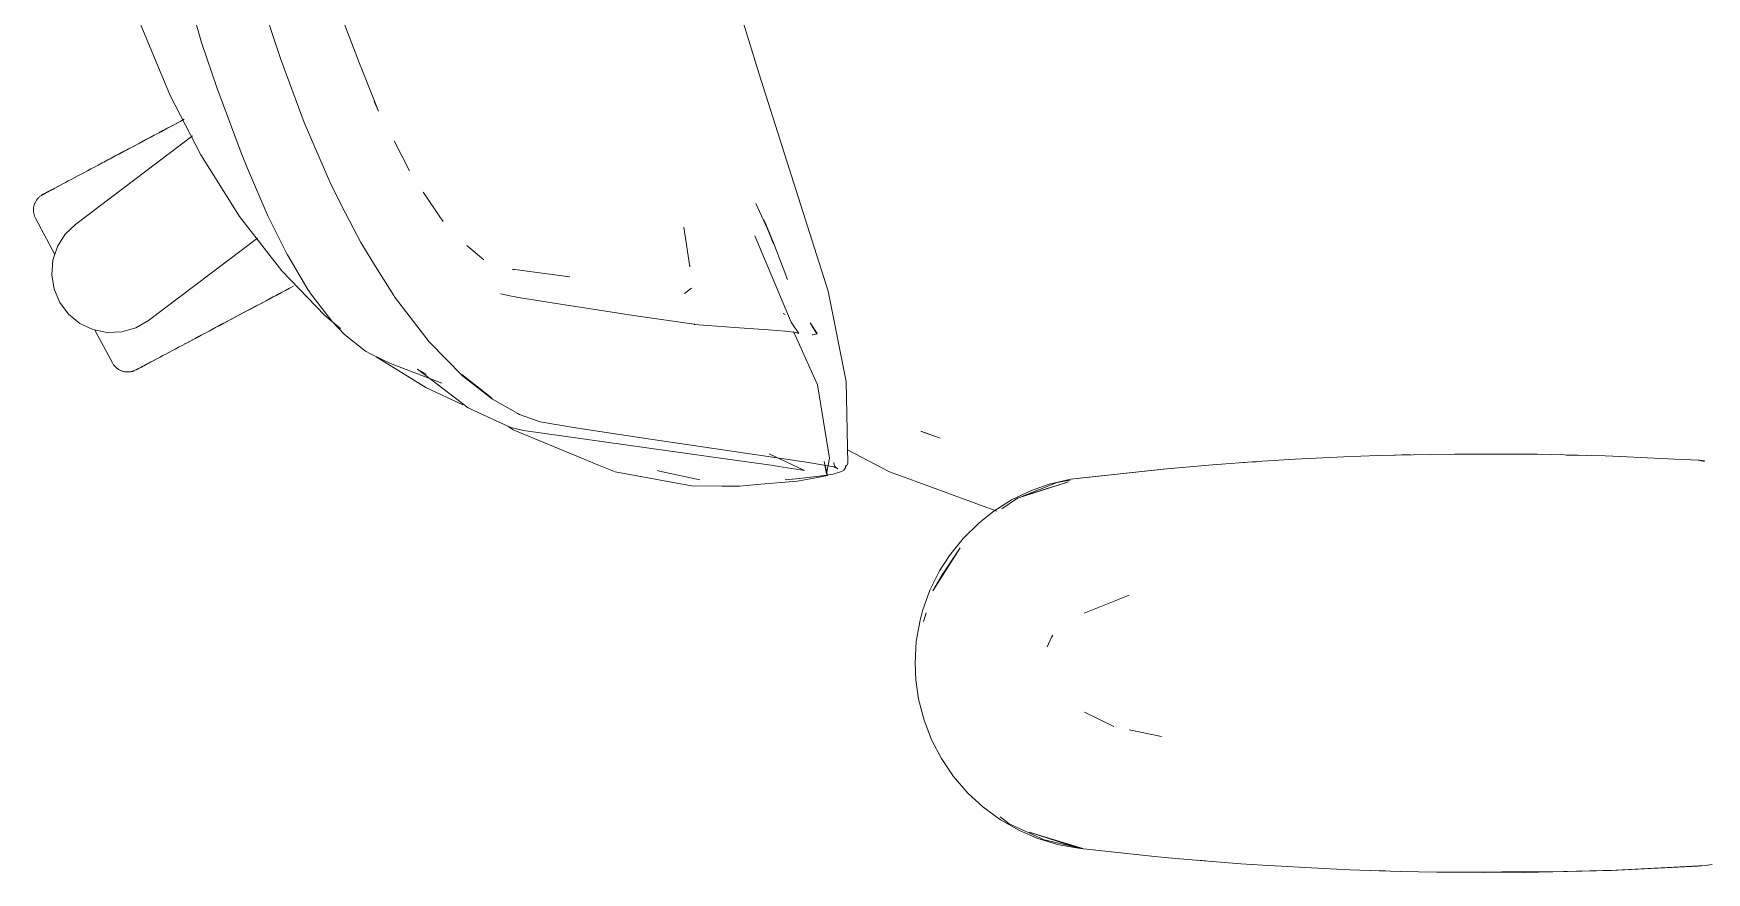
# Model space of a CAD drawing. Header units: millimetres. Extents: x 155927 to 317870, y -36033 to 97293.
# Drawn here: x 171686.8 to 172074.5, y 10100.7 to 10295 of the extents above; entities that cross this region are included whole.
import ezdxf

# ---------------------------------------------------------------- set-up
doc = ezdxf.new("R2010")
doc.units = ezdxf.units.MM
doc.header["$MEASUREMENT"] = 0
doc.layers.add('G-IMPT', color=8, linetype='CONTINUOUS', lineweight=9)
doc.layers.add('I-FURN', color=8, linetype='CONTINUOUS', lineweight=9)

msp = doc.modelspace()

# ---------------------------------------------------------------- linework, layer by layer
at = {"layer": 'G-IMPT'}
for p, q in [((171725.76, 10292.91), (171716.81, 10323.74)), ((171845.77, 10315.55), (171854.95, 10285.58)), ((171755.65, 10305.52), (171762.36, 10288.07)), ((171744.06, 10289.26), (171739.05, 10304.18)), ((171710.96, 10298.66), (171718.48, 10280.69)), ((171725.76, 10292.91), (171726.95, 10289.31)), ((171729.29, 10282.49), (171726.95, 10289.31)), ((171744.06, 10289.26), (171749.52, 10274.38)), ((171762.36, 10288.07), (171763.03, 10286.34)), ((171763.03, 10286.34), (171766.75, 10277.02)), ((171854.95, 10285.58), (171870.94, 10235.33)), ((171729.29, 10282.49), (171734.89, 10267.41)), ((171718.48, 10280.69), (171725.57, 10266.91)), ((171766.75, 10277.02), (171765.75, 10279.26)), ((171749.52, 10274.38), (171755.7, 10260.16)), ((171773.92, 10263.18), (171770.38, 10270.15)), ((171725.57, 10266.91), (171734.55, 10252.62)), ((171736.37, 10263.73), (171734.89, 10267.41)), ((171741.14, 10252.77), (171736.37, 10263.73)), ((171759.09, 10253.43), (171755.7, 10260.16)), ((171777.45, 10257.71), (171777.06, 10258.29)), ((171780.95, 10252.58), (171777.45, 10257.71)), ((171857.24, 10248.9), (171854.19, 10255.61)), ((171734.55, 10252.62), (171744.35, 10240.02)), ((171741.14, 10252.77), (171741.36, 10252.33)), ((171745.36, 10244.32), (171741.36, 10252.33)), ((171759.09, 10253.43), (171762.66, 10246.64)), ((171780.95, 10252.58), (171781.7, 10251.47)), ((171858.27, 10246.31), (171856.07, 10251.87)), ((171858.26, 10246.52), (171856.25, 10251.42)), ((171856.25, 10251.42), (171858.27, 10246.31)), ((171838.91, 10240.99), (171837.51, 10250.15)), ((171862.4, 10228.18), (171853.97, 10248.16)), ((171745.36, 10244.32), (171745.67, 10243.72)), ((171745.67, 10243.72), (171750.4, 10235.72)), ((171766.42, 10240.41), (171762.66, 10246.64)), ((171787.22, 10245.94), (171791.13, 10242.6)), ((171858.26, 10246.52), (171861.52, 10238.05)), ((171754.31, 10229.72), (171744.35, 10240.02)), ((171766.42, 10240.41), (171770.31, 10234.31)), ((171811.08, 10238.66), (171797.72, 10240.44)), ((171797.72, 10240.44), (171798.19, 10240.3)), ((171838.91, 10240.99), (171838.87, 10241.34)), ((171751.27, 10234.43), (171750.4, 10235.72)), ((171839.26, 10236.04), (171837.62, 10234.76)), ((171875.14, 10214.38), (171870.94, 10235.33)), ((171755.98, 10228.3), (171751.27, 10234.43)), ((171770.31, 10234.31), (171770.47, 10234.06)), ((171778.5, 10223.62), (171770.47, 10234.06)), ((171795.04, 10234.74), (171797.2, 10234.28)), ((171797.2, 10234.28), (171799.19, 10233.86)), ((171799.65, 10233.79), (171799.19, 10233.86)), ((171811.38, 10231.98), (171799.65, 10233.79)), ((171811.38, 10231.98), (171811.99, 10231.89)), ((171812.5, 10231.81), (171811.99, 10231.89)), ((171825.85, 10229.69), (171812.5, 10231.81)), ((171754.31, 10229.72), (171757.98, 10226.72)), ((171758.88, 10225.28), (171755.98, 10228.3)), ((171825.85, 10229.69), (171839.92, 10227.66)), ((171840, 10227.65), (171839.92, 10227.66)), ((171840, 10227.65), (171848.25, 10227.03)), ((171860.95, 10229.9), (171860.51, 10230.17)), ((171864.16, 10225.51), (171862.4, 10228.18)), ((171868.37, 10225.51), (171866.78, 10227.97)), ((171866.78, 10227.97), (171868.3, 10225.49)), ((171868.3, 10225.49), (171866.82, 10227.96)), ((171763.74, 10221.42), (171758.88, 10225.28)), ((171778.5, 10223.62), (171786.23, 10215.72)), ((171848.25, 10227.03), (171849.23, 10226.96)), ((171849.23, 10226.96), (171857.09, 10226.4)), ((171857.09, 10226.4), (171860.97, 10226.1)), ((171861.05, 10226.1), (171860.97, 10226.1)), ((171861.05, 10226.1), (171863.43, 10225.8)), ((171868.51, 10213.68), (171862.9, 10226.03)), ((171863.44, 10225.8), (171863.43, 10225.8)), ((171863.44, 10225.8), (171864.16, 10225.51)), ((171867.27, 10225.19), (171867.43, 10225.21)), ((171867.43, 10225.21), (171868.3, 10225.49)), ((171868.37, 10225.51), (171868.3, 10225.49)), ((171763.74, 10221.42), (171764.88, 10220.8)), ((171764.88, 10220.8), (171767.31, 10219.63)), ((171777.68, 10212.99), (171766.23, 10220.11)), ((171767.31, 10219.63), (171769.54, 10218.56)), ((171781.45, 10214.05), (171769.54, 10218.56)), ((171775.79, 10217.28), (171777.82, 10216.12)), ((171775.79, 10217.28), (171787.5, 10208.34)), ((171786.02, 10216.03), (171792.97, 10210.63)), ((171786.02, 10216.03), (171789.59, 10213.22)), ((171793.2, 10210.3), (171786.23, 10215.72)), ((171786.31, 10209.01), (171777.68, 10212.99)), ((171792.97, 10210.63), (171789.59, 10213.22)), ((171868.51, 10213.68), (171871.22, 10196.63)), ((171875.14, 10214.38), (171875.52, 10195.39)), ((171794.02, 10205.3), (171787.5, 10208.34)), ((171793.2, 10210.3), (171799.03, 10207.01)), ((171794.02, 10205.3), (171797.38, 10203.73)), ((171799.03, 10207.01), (171799.45, 10206.8)), ((171804.24, 10205.05), (171799.45, 10206.8)), ((171804.24, 10205.05), (171811.91, 10203.75)), ((171796.77, 10204.02), (171797.94, 10203.25)), ((171800.37, 10203.09), (171797.38, 10203.73)), ((171797.94, 10203.25), (171814.39, 10196.45)), ((171847.59, 10196.41), (171800.37, 10203.09)), ((171827.68, 10201.35), (171811.91, 10203.75)), ((171858.56, 10196.8), (171827.68, 10201.35)), ((171892.4, 10202.92), (171896.86, 10201.29)), ((171892.4, 10202.92), (171892.98, 10202.66)), ((171896.86, 10201.29), (171892.98, 10202.66)), ((171814.39, 10196.45), (171817.76, 10195.06)), ((171847.59, 10196.41), (171858.25, 10194.97)), ((171865.44, 10193.78), (171857.31, 10197.64)), ((171866.41, 10195.69), (171858.56, 10196.8)), ((171870.54, 10193.05), (171871.22, 10196.63)), ((171875.46, 10198.58), (171883.36, 10194.44)), ((171970.26, 10195.85), (171979.13, 10196.41)), ((171990.44, 10196.95), (171979.13, 10196.41)), ((171990.44, 10196.95), (171998.31, 10197.25)), ((172010.62, 10197.54), (171998.31, 10197.25)), ((172002.19, 10197.33), (172003.84, 10197.41)), ((172003.84, 10197.41), (172005.92, 10197.41)), ((172010.62, 10197.54), (172016.09, 10197.61)), ((172030.81, 10197.62), (172016.09, 10197.61)), ((172035.32, 10197.57), (172030.81, 10197.62)), ((172035.32, 10197.57), (172050.99, 10197.19)), ((172042.04, 10197.39), (172044.26, 10197.39)), ((172046.94, 10197.28), (172044.26, 10197.39)), ((172050.99, 10197.19), (172054.53, 10197.07)), ((172067.09, 10196.45), (172054.53, 10197.07)), ((172067.09, 10196.45), (172072.76, 10196.17)), ((171821.62, 10193.46), (171817.76, 10195.06)), ((171839.31, 10190.23), (171821.62, 10193.46)), ((171831.87, 10193.68), (171831.3, 10193.83)), ((171841.18, 10191.64), (171831.87, 10193.68)), ((171859.55, 10194.76), (171858.25, 10194.97)), ((171859.55, 10194.76), (171864.57, 10193.92)), ((171865.44, 10193.78), (171864.57, 10193.92)), ((171872.68, 10194.58), (171866.41, 10195.69)), ((171868.86, 10192.46), (171868.25, 10192.38)), ((171868.45, 10192.2), (171870.77, 10192.64)), ((171868.86, 10192.46), (171872.14, 10192.99)), ((171870.05, 10195.92), (171870.54, 10193.05)), ((171870.05, 10195.92), (171870.77, 10192.64)), ((171872.06, 10194.75), (171872.68, 10194.58)), ((171872.06, 10194.75), (171873.15, 10194.19)), ((171874, 10193.54), (171872.14, 10192.99)), ((171872.25, 10195.62), (171872.33, 10195.12)), ((171872.65, 10194.58), (171872.33, 10195.12)), ((171872.65, 10194.58), (171873.15, 10194.19)), ((171874, 10193.54), (171874.54, 10193.86)), ((171874.54, 10193.86), (171874.92, 10194.36)), ((171875.52, 10195.39), (171874.92, 10194.36)), ((171875.04, 10194.98), (171874.92, 10194.36)), ((171874.92, 10194.36), (171874.94, 10194.43)), ((171875.04, 10194.98), (171874.94, 10194.43)), ((171883.36, 10194.44), (171885.12, 10193.52)), ((171891.09, 10191.33), (171885.12, 10193.52)), ((171927.14, 10191.79), (171950.09, 10194.24)), ((171927.14, 10191.79), (171948.57, 10194.14)), ((171950.09, 10194.24), (171929.95, 10192.12)), ((171948.57, 10194.14), (171959.97, 10195.12)), ((171970.26, 10195.85), (171959.97, 10195.12)), ((171968.22, 10195.72), (171966.8, 10195.58)), ((171968.22, 10195.72), (171970.12, 10195.81)), ((172074.01, 10195.89), (172072.53, 10196.17)), ((172072.76, 10196.17), (172074.01, 10196.01)), ((171839.31, 10190.23), (171846.28, 10190.2)), ((171846.28, 10190.2), (171850.45, 10190.2)), ((171854.41, 10190.54), (171850.45, 10190.2)), ((171863.73, 10191.34), (171854.41, 10190.54)), ((171863.56, 10191.86), (171860.97, 10191.65)), ((171868.25, 10192.38), (171863.56, 10191.86)), ((171863.73, 10191.34), (171864.2, 10191.39)), ((171864.2, 10191.39), (171868.45, 10192.2)), ((171910.03, 10184.38), (171891.09, 10191.33)), ((171913.46, 10186.99), (171918.04, 10189.18)), ((171914.78, 10187.39), (171926.64, 10191.2)), ((171924.01, 10190.99), (171915.82, 10187.79)), ((171917.49, 10188.29), (171926.64, 10191.2)), ((171918.04, 10189.18), (171922.18, 10190.63)), ((171927.14, 10191.79), (171922.18, 10190.63)), ((171927.06, 10191.57), (171924.01, 10190.99)), ((171927.14, 10191.79), (171929.95, 10192.12)), ((171913.46, 10186.99), (171909.14, 10184.26)), ((171914.78, 10187.39), (171911.21, 10184.96)), ((171914.78, 10187.39), (171917.49, 10188.29)), ((171902.22, 10178.09), (171905.83, 10181.64)), ((171905.83, 10181.64), (171909.14, 10184.26)), ((171902.22, 10178.09), (171899.03, 10174.12)), ((171895.17, 10165.96), (171901.5, 10175.91)), ((171896.77, 10170.57), (171899.03, 10174.12)), ((171897.33, 10169.64), (171901.5, 10175.91)), ((171894.53, 10166.06), (171896.77, 10170.57)), ((171895.17, 10165.96), (171897.33, 10169.64)), ((171894.53, 10166.06), (171892.82, 10161.29)), ((171940.66, 10164.89), (171930.23, 10160.74)), ((171891.37, 10154.21), (171892.25, 10159.16)), ((171892.25, 10159.16), (171892.82, 10161.29)), ((171893.62, 10160.85), (171893, 10158.82)), ((171891.08, 10149.17), (171891.37, 10154.21)), ((171921.69, 10152.99), (171922.71, 10155.22)), ((171922.71, 10155.22), (171923, 10155.67)), ((171891.08, 10149.17), (171891.25, 10145.32)), ((171891.9, 10140.81), (171891.25, 10145.32)), ((171891.9, 10140.81), (171893.16, 10135.94)), ((171894.99, 10131.23), (171893.16, 10135.94)), ((171930.32, 10137.79), (171937.11, 10134.52)), ((171897.18, 10127.07), (171894.99, 10131.23)), ((171948.16, 10132.19), (171940.72, 10133.76)), ((171897.18, 10127.07), (171900.01, 10122.9)), ((171900.01, 10122.9), (171903.33, 10119.06)), ((171906.77, 10115.9), (171903.33, 10119.06)), ((171906.77, 10115.9), (171910.85, 10112.9)), ((171910.81, 10113.59), (171912.92, 10112)), ((171915.3, 10110.39), (171910.85, 10112.9)), ((171920.98, 10108.26), (171912.92, 10112)), ((171915.3, 10110.39), (171919.53, 10108.58)), ((171929.95, 10106.22), (171917.49, 10110.05)), ((171917.49, 10110.05), (171926.64, 10107.13)), ((171919.53, 10108.58), (171924.4, 10107.11)), ((171920.98, 10108.26), (171929.39, 10106.35)), ((171929.44, 10106.22), (171924.4, 10107.11)), ((171929.95, 10106.22), (171926.64, 10107.13)), ((171947.37, 10104.31), (171929.44, 10106.22)), ((171951.5, 10103.97), (171947.37, 10104.31)), ((171966.55, 10102.72), (171951.5, 10103.97)), ((171958.37, 10103.37), (171956.69, 10103.54)), ((171966.55, 10102.72), (171971.64, 10102.39)), ((171971.64, 10102.39), (171985.78, 10101.58)), ((171991.8, 10101.33), (171985.78, 10101.58)), ((171991.8, 10101.33), (172003.56, 10100.94)), ((171996.69, 10101.19), (171998.62, 10101.08)), ((171998.62, 10101.08), (172000.12, 10101.06)), ((172011.98, 10100.77), (172003.56, 10100.94)), ((172011.98, 10100.77), (172042, 10100.89)), ((172011.98, 10100.77), (172032.17, 10100.73)), ((172011.98, 10100.77), (172022.78, 10100.69)), ((172042, 10100.89), (172022.78, 10100.69)), ((172032.17, 10100.73), (172053.56, 10101.23)), ((172032.17, 10100.73), (172052.35, 10101.19)), ((172032.17, 10100.73), (172042, 10100.89)), ((172032.17, 10100.77), (172034.2, 10100.75)), ((172034.2, 10100.75), (172036.41, 10100.83)), ((172042, 10100.89), (172053.56, 10101.23)), ((172052.35, 10101.19), (172074.14, 10102.28)), ((172052.35, 10101.19), (172072.53, 10102.17)), ((172053.56, 10101.23), (172052.35, 10101.19)), ((172053.56, 10101.23), (172074.14, 10102.28)), ((172074.14, 10102.28), (172072.53, 10102.17)), ((172074.14, 10102.28), (172075.78, 10102.53))]:
    msp.add_line(p, q, dxfattribs=at)
at = {"layer": 'I-FURN'}
for p, q in [((171719.33, 10273.87), (171718.34, 10273.34)), ((171718.8, 10273.59), (171719.78, 10274.11)), ((171720.31, 10274.39), (171719.33, 10273.87)), ((171719.78, 10274.11), (171720.75, 10274.63)), ((171721.28, 10274.9), (171720.31, 10274.39)), ((171720.75, 10274.63), (171721.72, 10275.14)), ((171696.58, 10250.89), (171723.64, 10271.28)), ((171712.33, 10270.15), (171711.33, 10269.61)), ((171711.79, 10269.86), (171712.79, 10270.39)), ((171713.33, 10270.68), (171712.33, 10270.15)), ((171712.79, 10270.39), (171713.8, 10270.93)), ((171714.34, 10271.22), (171713.33, 10270.68)), ((171713.8, 10270.93), (171714.8, 10271.46)), ((171715.35, 10271.75), (171714.34, 10271.22)), ((171714.8, 10271.46), (171715.81, 10272)), ((171716.35, 10272.28), (171715.35, 10271.75)), ((171715.81, 10272), (171716.81, 10272.53)), ((171717.35, 10272.81), (171716.35, 10272.28)), ((171716.81, 10272.53), (171717.81, 10273.06)), ((171718.34, 10273.34), (171717.35, 10272.81)), ((171717.81, 10273.06), (171718.8, 10273.59)), ((171704.03, 10265.73), (171704.96, 10266.23)), ((171705.47, 10266.5), (171704.53, 10266)), ((171704.96, 10266.23), (171705.9, 10266.73)), ((171706.42, 10267), (171705.47, 10266.5)), ((171705.9, 10266.73), (171706.86, 10267.24)), ((171707.38, 10267.52), (171706.42, 10267)), ((171706.86, 10267.24), (171707.83, 10267.75)), ((171708.36, 10268.03), (171707.38, 10267.52)), ((171707.83, 10267.75), (171708.81, 10268.27)), ((171709.34, 10268.56), (171708.36, 10268.03)), ((171708.81, 10268.27), (171709.8, 10268.8)), ((171710.33, 10269.08), (171709.34, 10268.56)), ((171709.8, 10268.8), (171710.79, 10269.33)), ((171711.33, 10269.61), (171710.33, 10269.08)), ((171710.79, 10269.33), (171711.79, 10269.86)), ((171697.7, 10262.37), (171696.95, 10261.97)), ((171698.47, 10262.78), (171697.7, 10262.37)), ((171699.28, 10263.21), (171698.47, 10262.78)), ((171700.1, 10263.64), (171699.28, 10263.21)), ((171700.95, 10264.09), (171700.1, 10263.64)), ((171701.81, 10264.56), (171700.95, 10264.09)), ((171702.7, 10265.03), (171701.81, 10264.56)), ((171703.61, 10265.51), (171702.7, 10265.03)), ((171703.12, 10265.25), (171704.03, 10265.73)), ((171704.53, 10266), (171703.61, 10265.51)), ((171690.07, 10258.31), (171689.79, 10258.16)), ((171689.91, 10258.23), (171690.21, 10258.38)), ((171690.38, 10258.48), (171690.07, 10258.31)), ((171690.21, 10258.38), (171690.54, 10258.56)), ((171690.74, 10258.67), (171690.38, 10258.48)), ((171690.54, 10258.56), (171690.92, 10258.76)), ((171691.13, 10258.88), (171690.74, 10258.67)), ((171690.92, 10258.76), (171691.33, 10258.98)), ((171691.56, 10259.1), (171691.13, 10258.88)), ((171691.33, 10258.98), (171691.77, 10259.22)), ((171692.03, 10259.35), (171691.56, 10259.1)), ((171691.77, 10259.22), (171692.25, 10259.47)), ((171692.53, 10259.62), (171692.03, 10259.35)), ((171692.25, 10259.47), (171692.77, 10259.75)), ((171693.06, 10259.9), (171692.53, 10259.62)), ((171692.77, 10259.75), (171693.32, 10260.04)), ((171693.63, 10260.21), (171693.06, 10259.9)), ((171693.32, 10260.04), (171693.91, 10260.35)), ((171694.24, 10260.53), (171693.63, 10260.21)), ((171694.87, 10260.86), (171694.24, 10260.53)), ((171695.53, 10261.22), (171694.87, 10260.86)), ((171696.23, 10261.58), (171695.53, 10261.22)), ((171696.95, 10261.97), (171696.23, 10261.58)), ((171686.8, 10254.43), (171686.82, 10254.59)), ((171686.8, 10254.27), (171686.8, 10254.43)), ((171686.82, 10254.59), (171686.84, 10254.75)), ((171686.84, 10254.75), (171686.87, 10254.91)), ((171686.87, 10254.91), (171686.9, 10255.07)), ((171686.9, 10255.07), (171686.94, 10255.23)), ((171686.94, 10255.23), (171686.99, 10255.38)), ((171686.99, 10255.38), (171687.04, 10255.53)), ((171687.04, 10255.53), (171687.1, 10255.68)), ((171687.1, 10255.68), (171687.16, 10255.83)), ((171687.16, 10255.83), (171687.23, 10255.98)), ((171687.23, 10255.98), (171687.31, 10256.12)), ((171687.31, 10256.12), (171687.39, 10256.26)), ((171687.39, 10256.26), (171687.48, 10256.39)), ((171687.48, 10256.39), (171687.57, 10256.53)), ((171687.57, 10256.53), (171687.67, 10256.65)), ((171687.67, 10256.65), (171687.77, 10256.78)), ((171687.77, 10256.78), (171687.88, 10256.9)), ((171687.88, 10256.9), (171687.99, 10257.01)), ((171687.99, 10257.01), (171688.11, 10257.12)), ((171688.11, 10257.12), (171688.23, 10257.23)), ((171688.23, 10257.23), (171688.35, 10257.33)), ((171688.35, 10257.33), (171688.48, 10257.43)), ((171688.48, 10257.43), (171688.62, 10257.52)), ((171688.62, 10257.52), (171688.75, 10257.61)), ((171688.75, 10257.61), (171688.89, 10257.69)), ((171688.89, 10257.69), (171688.93, 10257.71)), ((171688.93, 10257.71), (171688.95, 10257.72)), ((171688.94, 10257.71), (171688.93, 10257.71)), ((171688.98, 10257.73), (171688.94, 10257.71)), ((171688.95, 10257.72), (171689.01, 10257.75)), ((171689.06, 10257.77), (171688.98, 10257.73)), ((171689.01, 10257.75), (171689.11, 10257.8)), ((171689.18, 10257.84), (171689.06, 10257.77)), ((171689.11, 10257.8), (171689.25, 10257.88)), ((171689.34, 10257.93), (171689.18, 10257.84)), ((171689.25, 10257.88), (171689.43, 10257.97)), ((171689.55, 10258.03), (171689.34, 10257.93)), ((171689.43, 10257.97), (171689.65, 10258.09)), ((171689.79, 10258.16), (171689.55, 10258.03)), ((171689.65, 10258.09), (171689.91, 10258.23)), ((171686.79, 10254.11), (171686.8, 10254.27)), ((171686.8, 10253.95), (171686.79, 10254.11)), ((171686.81, 10253.79), (171686.8, 10253.95)), ((171686.83, 10253.63), (171686.81, 10253.79)), ((171686.85, 10253.47), (171686.83, 10253.63)), ((171686.88, 10253.31), (171686.85, 10253.47)), ((171686.92, 10253.16), (171686.88, 10253.31)), ((171686.96, 10253), (171686.92, 10253.16)), ((171687.01, 10252.85), (171686.96, 10253)), ((171687.06, 10252.69), (171687.01, 10252.85)), ((171687.13, 10252.55), (171687.06, 10252.69)), ((171687.19, 10252.4), (171687.13, 10252.55)), ((171687.27, 10252.26), (171687.19, 10252.4)), ((171687.27, 10252.26), (171691.74, 10243.85)), ((171694.15, 10248.55), (171696.58, 10250.89)), ((171692.35, 10245.69), (171694.15, 10248.55)), ((171738.74, 10247.61), (171713.42, 10228.54)), ((171691.29, 10242.49), (171692.35, 10245.69)), ((171691.02, 10239.13), (171691.29, 10242.49)), ((171691.57, 10235.8), (171691.02, 10239.13)), ((171692.89, 10232.7), (171691.57, 10235.8)), ((171744.77, 10235.3), (171743.83, 10234.8)), ((171744.27, 10235.03), (171745.2, 10235.53)), ((171745.7, 10235.79), (171744.77, 10235.3)), ((171745.2, 10235.53), (171746.13, 10236.02)), ((171746.62, 10236.28), (171745.7, 10235.79)), ((171746.13, 10236.02), (171747.03, 10236.5)), ((171694.92, 10230), (171692.89, 10232.7)), ((171736.4, 10230.85), (171737.4, 10231.38)), ((171737.94, 10231.67), (171736.94, 10231.13)), ((171737.4, 10231.38), (171738.4, 10231.91)), ((171738.94, 10232.2), (171737.94, 10231.67)), ((171738.4, 10231.91), (171739.4, 10232.44)), ((171739.94, 10232.73), (171738.94, 10232.2)), ((171739.4, 10232.44), (171740.39, 10232.97)), ((171740.92, 10233.25), (171739.94, 10232.73)), ((171740.39, 10232.97), (171741.38, 10233.49)), ((171741.9, 10233.77), (171740.92, 10233.25)), ((171741.38, 10233.49), (171742.35, 10234.01)), ((171742.87, 10234.29), (171741.9, 10233.77)), ((171742.35, 10234.01), (171743.31, 10234.52)), ((171743.83, 10234.8), (171742.87, 10234.29)), ((171743.31, 10234.52), (171744.27, 10235.03)), ((171697.54, 10227.87), (171694.92, 10230)), ((171700.59, 10226.43), (171697.54, 10227.87)), ((171713.42, 10228.54), (171710.5, 10226.84)), ((171729.95, 10227.42), (171728.98, 10226.9)), ((171729.43, 10227.14), (171730.4, 10227.66)), ((171730.94, 10227.94), (171729.95, 10227.42)), ((171730.4, 10227.66), (171731.39, 10228.18)), ((171731.93, 10228.47), (171730.94, 10227.94)), ((171731.39, 10228.18), (171732.39, 10228.71)), ((171732.92, 10229), (171731.93, 10228.47)), ((171732.39, 10228.71), (171733.39, 10229.24)), ((171733.93, 10229.53), (171732.92, 10229)), ((171733.39, 10229.24), (171734.39, 10229.78)), ((171734.93, 10230.07), (171733.93, 10229.53)), ((171734.39, 10229.78), (171735.39, 10230.31)), ((171735.94, 10230.6), (171734.93, 10230.07)), ((171735.39, 10230.31), (171736.4, 10230.85)), ((171736.94, 10231.13), (171735.94, 10230.6)), ((171703.89, 10225.76), (171700.59, 10226.43)), ((171701.04, 10226.34), (171705.08, 10218.76)), ((171707.26, 10225.9), (171703.89, 10225.76)), ((171710.5, 10226.84), (171707.26, 10225.9)), ((171722.54, 10223.48), (171721.7, 10223.03)), ((171722.08, 10223.23), (171722.94, 10223.69)), ((171723.41, 10223.94), (171722.54, 10223.48)), ((171722.94, 10223.69), (171723.82, 10224.16)), ((171724.3, 10224.41), (171723.41, 10223.94)), ((171723.82, 10224.16), (171724.71, 10224.63)), ((171725.2, 10224.89), (171724.3, 10224.41)), ((171724.71, 10224.63), (171725.63, 10225.12)), ((171726.13, 10225.38), (171725.2, 10224.89)), ((171725.63, 10225.12), (171726.56, 10225.61)), ((171727.06, 10225.88), (171726.13, 10225.38)), ((171726.56, 10225.61), (171727.5, 10226.11)), ((171728.02, 10226.39), (171727.06, 10225.88)), ((171727.5, 10226.11), (171728.46, 10226.62)), ((171728.98, 10226.9), (171728.02, 10226.39)), ((171728.46, 10226.62), (171729.43, 10227.14)), ((171715.23, 10219.59), (171714.66, 10219.29)), ((171714.92, 10219.42), (171715.5, 10219.74)), ((171715.5, 10219.74), (171716.12, 10220.06)), ((171716.12, 10220.06), (171716.77, 10220.41)), ((171716.77, 10220.41), (171717.44, 10220.77)), ((171717.44, 10220.77), (171718.15, 10221.14)), ((171718.15, 10221.14), (171718.89, 10221.53)), ((171718.89, 10221.53), (171719.65, 10221.94)), ((171719.65, 10221.94), (171720.44, 10222.36)), ((171720.44, 10222.36), (171721.25, 10222.79)), ((171721.25, 10222.79), (171722.08, 10223.23)), ((171705.1, 10218.72), (171705.08, 10218.76)), ((171705.18, 10218.58), (171705.1, 10218.72)), ((171705.26, 10218.44), (171705.18, 10218.58)), ((171705.35, 10218.31), (171705.26, 10218.44)), ((171705.45, 10218.18), (171705.35, 10218.31)), ((171705.55, 10218.05), (171705.45, 10218.18)), ((171705.66, 10217.93), (171705.55, 10218.05)), ((171705.77, 10217.82), (171705.66, 10217.93)), ((171705.88, 10217.7), (171705.77, 10217.82)), ((171706, 10217.6), (171705.88, 10217.7)), ((171706.13, 10217.49), (171706, 10217.6)), ((171706.26, 10217.4), (171706.13, 10217.49)), ((171706.39, 10217.3), (171706.26, 10217.4)), ((171706.52, 10217.22), (171706.39, 10217.3)), ((171706.66, 10217.13), (171706.52, 10217.22)), ((171706.81, 10217.06), (171706.66, 10217.13)), ((171706.95, 10216.99), (171706.81, 10217.06)), ((171707.1, 10216.92), (171706.95, 10216.99)), ((171707.25, 10216.86), (171707.1, 10216.92)), ((171707.4, 10216.81), (171707.25, 10216.86)), ((171707.56, 10216.77), (171707.4, 10216.81)), ((171707.71, 10216.73), (171707.56, 10216.77)), ((171707.87, 10216.69), (171707.71, 10216.73)), ((171708.03, 10216.66), (171707.87, 10216.69)), ((171708.19, 10216.64), (171708.03, 10216.66)), ((171708.35, 10216.63), (171708.19, 10216.64)), ((171708.51, 10216.62), (171708.35, 10216.63)), ((171708.67, 10216.62), (171708.51, 10216.62)), ((171708.83, 10216.62), (171708.67, 10216.62)), ((171708.99, 10216.63), (171708.83, 10216.62)), ((171709.15, 10216.65), (171708.99, 10216.63)), ((171709.31, 10216.68), (171709.15, 10216.65)), ((171709.47, 10216.71), (171709.31, 10216.68)), ((171709.63, 10216.74), (171709.47, 10216.71)), ((171709.78, 10216.79), (171709.63, 10216.74)), ((171709.94, 10216.83), (171709.78, 10216.79)), ((171710.09, 10216.89), (171709.94, 10216.83)), ((171710.24, 10216.95), (171710.09, 10216.89)), ((171710.38, 10217.02), (171710.24, 10216.95)), ((171710.53, 10217.09), (171710.38, 10217.02)), ((171710.57, 10217.12), (171710.53, 10217.09)), ((171710.53, 10217.09), (171710.55, 10217.1)), ((171710.53, 10217.09), (171710.53, 10217.09)), ((171710.55, 10217.1), (171710.61, 10217.13)), ((171710.66, 10217.16), (171710.57, 10217.12)), ((171710.61, 10217.13), (171710.71, 10217.19)), ((171710.78, 10217.22), (171710.66, 10217.16)), ((171710.71, 10217.19), (171710.85, 10217.26)), ((171710.94, 10217.31), (171710.78, 10217.22)), ((171710.85, 10217.26), (171711.03, 10217.36)), ((171711.14, 10217.42), (171710.94, 10217.31)), ((171711.03, 10217.36), (171711.25, 10217.47)), ((171711.38, 10217.54), (171711.14, 10217.42)), ((171711.25, 10217.47), (171711.51, 10217.61)), ((171711.66, 10217.69), (171711.38, 10217.54)), ((171711.51, 10217.61), (171711.8, 10217.77)), ((171711.98, 10217.86), (171711.66, 10217.69)), ((171711.8, 10217.77), (171712.14, 10217.95)), ((171712.34, 10218.05), (171711.98, 10217.86)), ((171712.14, 10217.95), (171712.51, 10218.15)), ((171712.73, 10218.26), (171712.34, 10218.05)), ((171712.51, 10218.15), (171712.92, 10218.36)), ((171713.16, 10218.49), (171712.73, 10218.26)), ((171712.92, 10218.36), (171713.37, 10218.6)), ((171713.62, 10218.74), (171713.16, 10218.49)), ((171713.37, 10218.6), (171713.85, 10218.86)), ((171714.12, 10219), (171713.62, 10218.74)), ((171713.85, 10218.86), (171714.37, 10219.13)), ((171714.66, 10219.29), (171714.12, 10219)), ((171714.37, 10219.13), (171714.92, 10219.42))]:
    msp.add_line(p, q, dxfattribs=at)

doc.saveas('drawing.dxf')
